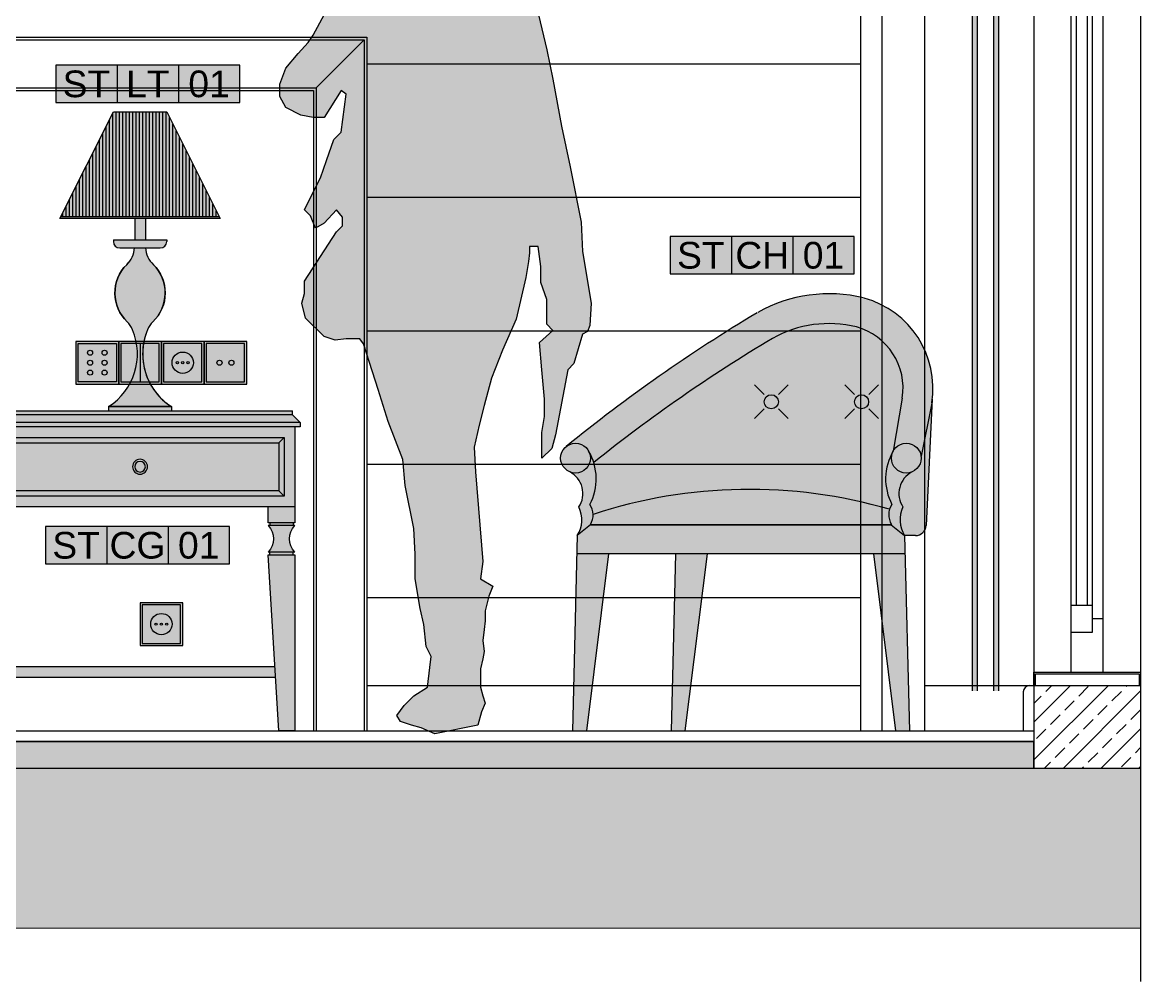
# Model space of a CAD drawing. Header units: centimetres. Extents: x -3207095 to 15275363, y -32656 to 4798027.
# Drawn here: x 710860.6 to 711174.9, y 4437827.9 to 4438097.6 of the extents above; entities that cross this region are included whole.
import ezdxf
from ezdxf.enums import TextEntityAlignment as Align

# ---------------------------------------------------------------- set-up
doc = ezdxf.new("R2010")
doc.units = ezdxf.units.CM
doc.linetypes.add('DUZ', pattern=[500, 500])
doc.layers.get('0').update_dxf_attribs({"color": 1, "linetype": 'DUZ'})
for name, color, linetype in [('a_duvar_gazbeton', 3, 'Continuous'), ('a_duvar_kagidi', 33, 'Continuous'), ('a_duvar_tarama', 253, 'Continuous'), ('a_gorunus', 233, 'Continuous'), ('a_kolon', 4, 'Continuous'), ('a_kolon_tarama', 252, 'Continuous'), ('a_mobilya', 1, 'Continuous'), ('a_mobilya_tarama', 253, 'Continuous'), ('a_olcu', 30, 'Continuous'), ('a_pencere', 5, 'Continuous'), ('a_yazi', 105, 'Continuous'), ('a_zemin_kaplama', 30, 'Continuous')]:
    doc.layers.add(name, color=color, linetype=linetype)
doc.layers.add('iç duvar', color=7, linetype='Continuous', lineweight=50)
doc.styles.add('KOD', font='arial.ttf')

# ---------------------------------------------------------------- blocks, each defined once
blk = doc.blocks.new('a_cerceve')
blk.add_line((4625, 0), (4745, 0))
for points in [[(0, 0), (0, 2679.999999999999), (4745, 2679.999999999999), (4745, 0)], [(80, 0), (80, 2599.999999999999), (4665, 2599.999999999999), (4665, 0)], [(120, 0), (120, 2559.999999999999), (4625, 2559.999999999999), (4625, 4.547473508864641e-13)]]:
    blk.add_lwpolyline(points)
blk = doc.blocks.new('a_komodin2')
at = {"true_color": 0xffffff}
h = blk.add_hatch(color=7, dxfattribs=at)
h.paths.add_polyline_path([(550.0000000000018, 450.0000000000018), (550.0000000000018, 540.0000000000018), (30, 540.0000000000018), (30.00000000000001, 450.0000000000019)], flags=0)
h.paths.add_polyline_path([(304.0000000000009, 495.0000000000018, -1), (276.0000000000009, 495.0000000000018, -1)], flags=0)
h.paths.add_polyline_path([(300.0000000000009, 495.0000000000018, -1), (280.0000000000009, 495.0000000000018, -1)], flags=0)
h.paths.add_polyline_path([(560.0000000000017, 440.0000000000017), (550.0000000000018, 450.0000000000018), (29.99999999999999, 450.0000000000018), (20.00000000000002, 440.0000000000018)], flags=16)
h.paths.add_polyline_path([(580.0000000000018, 420.0000000000019), (580.0000000000017, 570.0000000000018), (9.094947017729282e-13, 570.0000000000018), (0, 420.0000000000018)])
h.paths.add_polyline_path([(20, 440.0000000000018), (20, 550.0000000000017), (560.0000000000018, 550.0000000000018), (560.0000000000018, 440.0000000000018)], flags=16)
h.paths.add_polyline_path([(30, 450.0000000000019), (30, 540.0000000000018), (550.0000000000018, 540.0000000000018), (550.0000000000018, 450.0000000000019)], flags=0)
h.paths.add_polyline_path([(20, 440.0000000000018), (30, 450.0000000000018), (30, 540.0000000000018), (20, 550.0000000000018)], flags=0)
h.paths.add_polyline_path([(20, 550.0000000000018), (30.00000000000007, 540.0000000000018), (550.0000000000017, 540.0000000000018), (560.0000000000018, 550.0000000000018)], flags=0)
h.paths.add_polyline_path([(550.0000000000018, 450.0000000000018), (560.0000000000019, 440.0000000000017), (560.0000000000018, 550.0000000000018), (550.0000000000018, 540.0000000000018)], flags=16)
h.paths.add_polyline_path([(590.0000000000018, 570.0000000000019), (590.0000000000017, 578.0000000000018), (-10, 578.0000000000018), (-9.99999999999909, 570.0000000000018)])
h.paths.add_polyline_path([(590.0000000000018, 578.0000000000018), (576.0000000000001, 592.0000000000036), (3.999999999999075, 592.0000000000017), (-9.99999999999907, 578.0000000000019)])
h.paths.add_polyline_path([(576.0000000000018, 592.0000000000036), (576.0000000000036, 600.0000000000036), (3.999999999998181, 600.0000000000019), (3.999999999999091, 592.0000000000018)])
h.paths.add_polyline_path([(580.0000000000018, 390.0000000000018), (580.0000000000018, 420.0000000000019), (530.0000000000018, 420.0000000000019), (530.0000000000019, 390.0000000000019)])
h.paths.add_polyline_path([(577.0000000000018, 385.0000000000018), (577.0000000000018, 390.0000000000018), (533.0000000000018, 390.0000000000019), (533.0000000000018, 385.0000000000018)])
h.paths.add_polyline_path([(530.0000000000018, 385.0000000000018, -0.4000000000000293), (530.0000000000018, 335.0000000000018), (580.0000000000018, 335.0000000000018, -0.4000000000000293), (580.0000000000028, 385.0000000000018)])
h.paths.add_polyline_path([(533.0000000000018, 335.0000000000018), (533.0000000000018, 330.0000000000018), (577.0000000000018, 330.0000000000018), (577.0000000000018, 335.0000000000018)])
h.paths.add_polyline_path([(530.0000000000018, 330.0000000000018), (550.0000000000018, 1.818989403545858e-12), (580.0000000000019, -5.347430222565027e-27), (580.0000000000018, 330.0000000000018)])
h.paths.add_polyline_path([(0, 420.0000000000018), (0, 390.0000000000018), (50, 390.0000000000018), (50, 420.0000000000019)])
h.paths.add_polyline_path([(47, 390.0000000000018), (3, 390.0000000000019), (3, 385.0000000000018), (47, 385.0000000000019)])
h.paths.add_polyline_path([(0, 385.0000000000018, -0.4000000000000293), (-4.412470389070222e-12, 335.0000000000018), (50, 335.0000000000018, -0.4000000000000293), (50, 385.0000000000018)])
h.paths.add_polyline_path([(47, 330.0000000000018), (47, 335.0000000000018), (3, 335.0000000000018), (3, 330.0000000000018)])
h.paths.add_polyline_path([(0, 330.0000000000018), (0, -5.514537417020017e-26), (30, 1.818989403545747e-12), (50, 330.0000000000018)])
h = blk.add_hatch(color=7, dxfattribs=at)
h.paths.add_polyline_path([(550.0000000000018, 450.0000000000018), (550.0000000000018, 540.0000000000018), (30, 540.0000000000018), (30.00000000000001, 450.0000000000019)])
h.paths.add_polyline_path([(276.0000000000009, 495.0000000000018, -1), (304.0000000000009, 495.0000000000018, -1)], flags=16)
h.paths.add_polyline_path([(280.0000000000009, 495.0000000000018, -1), (300.0000000000009, 495.0000000000018, -1)], flags=0)
blk.add_hatch(color=7, dxfattribs=at).paths.add_polyline_path([(37.27272727272728, 120.0000000000018), (36.06060606060596, 99.99999999999999), (543.9393939393959, 99.99999999999817), (542.7272727272747, 120)])
for p, q in [((-9.99999999999909, 578.0000000000018), (3.999999999999091, 592.0000000000018)), ((576.0000000000036, 600.0000000000036), (3.999999999999091, 600.0000000000018)), ((3.999999999999091, 592.0000000000018), (3.999999999998181, 600.0000000000036)), ((3.999999999999091, 592.0000000000018), (576.0000000000018, 592.0000000000036)), ((576.0000000000018, 592.0000000000018), (576.0000000000036, 600.0000000000036)), ((590.0000000000018, 578.0000000000018), (576.0000000000018, 592.0000000000018)), ((-10, 578), (-9.99999999999909, 570.0000000000018)), ((-9.99999999999909, 578.0000000000018), (590.0000000000018, 578.0000000000018)), ((-9.99999999999909, 570.0000000000018), (590.0000000000018, 570.0000000000018)), ((9.094947017729282e-13, 570.0000000000018), (0, 420.0000000000018)), ((580.0000000000018, 570.0000000000018), (580.0000000000018, 420.0000000000018)), ((590.0000000000018, 578), (590.0000000000018, 570.0000000000018)), ((30, 540.0000000000018), (20, 550.0000000000018)), ((550.0000000000018, 540.0000000000018), (560.0000000000018, 550.0000000000018)), ((30, 450.0000000000018), (20, 440.0000000000018)), ((550.0000000000018, 450.0000000000018), (560.0000000000018, 440.0000000000018)), ((0, 420.0000000000018), (580.0000000000018, 420.0000000000018)), ((0, 385.0000000000018), (50, 385.0000000000018)), ((3, 390.0000000000018), (3, 385.0000000000018)), ((47, 390.0000000000018), (47, 385.0000000000018)), ((580.0000000000018, 385.0000000000018), (530.0000000000018, 385.0000000000018)), ((533.0000000000018, 390.0000000000018), (533.0000000000018, 385.0000000000018)), ((577.0000000000018, 390.0000000000018), (577.0000000000018, 385.0000000000018)), ((0, 335.0000000000018), (50, 335.0000000000018)), ((0, 330.0000000000018), (0, 1.818989403545856e-12)), ((50, 330.0000000000018), (0, 330.0000000000018)), ((3, 330.0000000000055), (3, 335.0000000000055)), ((30, 1.818989403545856e-12), (50, 330.0000000000018)), ((47, 330.0000000000055), (47, 335.0000000000055)), ((580.0000000000018, 335.0000000000018), (530.0000000000018, 335.0000000000018)), ((550.0000000000018, 1.818989403545856e-12), (530.0000000000018, 330.0000000000018)), ((530.0000000000018, 330.0000000000018), (580.0000000000018, 330.0000000000018)), ((533.0000000000018, 330.0000000000055), (533.0000000000018, 335.0000000000055)), ((577.0000000000018, 330.0000000000055), (577.0000000000018, 335.0000000000055)), ((580.0000000000018, 330.0000000000018), (580.0000000000018, 1.818989403545856e-12)), ((37.27272727272702, 120.0000000000018), (542.7272727272757, 120)), ((36.06060606060691, 100), (543.9393939393958, 99.99999999999818)), ((9.094947017729282e-13, 0), (30.00000000000182, 1.818989403545856e-12)), ((550.0000000000018, 1.818989403545856e-12), (580.0000000000018, 0))]:
    blk.add_line(p, q)
for points in [[(20, 440.0000000000018), (560.0000000000018, 440.0000000000018), (560.0000000000018, 550.0000000000018), (20, 550.0000000000018)], [(30, 450.0000000000018), (550.0000000000018, 450.0000000000018), (550.0000000000018, 540.0000000000018), (30, 540.0000000000018)]]:
    blk.add_lwpolyline(points, close=True)
for points in [[(0, 420.0000000000018), (0, 390.0000000000018), (50, 390.0000000000018), (50, 420.0000000000018)], [(580.0000000000018, 420.0000000000018), (580.0000000000018, 390.0000000000018), (530.0000000000018, 390.0000000000018), (530.0000000000018, 420.0000000000018)]]:
    blk.add_lwpolyline(points)
for radius in [14, 10]:
    blk.add_circle((290.0000000000009, 495.0000000000018), radius)
for centre, start, end in [((-26.25, 360.0000000000036), 316.3971810273251, 43.60281897267487), ((76.25, 360.0000000000036), 136.3971810273251, 223.6028189726749), ((503.7500000000018, 360.0000000000036), 316.3971810273251, 43.60281897267487), ((606.2500000000018, 360.0000000000036), 136.3971810273251, 223.6028189726749)]:
    blk.add_arc(centre, 36.24999999999809, start, end)
blk = doc.blocks.new('a_abajur1')
h = blk.add_hatch(color=255)
h.paths.add_polyline_path([(50.00000000003637, 559.9999999999964), (-49.99999999996361, 560.0000000000001), (-147.9999999999636, 363.9999999999999), (148.0000000000363, 364.0000000000001)])
h.paths.add_polyline_path([(-147.9999999999636, 364), (-149.9999999999636, 360), (150.0000000000363, 360.0000000000001), (148.0000000000363, 364)])
h.paths.add_polyline_path([(10.00000000003638, 360), (-9.99999999996362, 360), (-9.99999999996362, 320), (10.00000000003638, 320)])
h.paths.add_polyline_path([(-49.99999999996361, 320), (-49.99999999995998, 316.9999999999952, 0.4142135623729786), (-37.99999999995998, 305), (38.00000000004002, 305, 0.4142135623730951), (50.00000000004002, 317), (50.00000000003638, 320)])
h.paths.add_polyline_path([(59.10286907512637, 0), (59.10286907512636, 7.725167953492772), (-59.10286907513001, 7.725167953477651), (-59.10286907513001, 0)])
h = blk.add_hatch(color=256)
h.set_gradient(color1=(170, 163, 157), one_color=1, tint=1, name='SPHERICAL')
edge = h.paths.add_edge_path()
edge.add_line((59.10286907510385, 7.725167953492772), (-59.10286907504773, 7.725167953477651))
edge.add_arc((-121.3724852285196, 106.199195644806), 116.5102537361121, 302.3070331649047, 383.0102386055269)
edge.add_arc((-60.15411875801988, 132.1977621198983), 49.99999999974303, 23.01023860552681, 33.26641127025412)
edge.add_arc((-60.1541187587986, 132.1977621193874), 50.00000000067435, 33.2664112702541, 43.52258393470186)
edge.add_arc((27.17944192520725, 220.6332963992799), 74.33292294999815, 180.5580216480484, 226.5944957783923, ccw=False)
edge.add_arc((27.17944192482288, 220.6332963993544), 74.33292294961451, 134.5215475175833, 180.5580216481086, ccw=False)
edge.add_arc((-59.99999999996678, 309.2810297876191), 49.99999999999942, 314.5215475177043, 334.8049175142278)
edge.add_arc((-59.99999999996693, 309.2810297876193), 49.99999999999965, 334.8049175142276, 355.0882875107403)
edge.add_line((-10.18360928408425, 305), (10.18360928415628, 305))
edge.add_arc((60.00000000003622, 309.2810297876532), 49.99999999999983, 184.9117124892986, 225.4784524823047)
edge.add_arc((-27.17944192510955, 220.6332963992223), 74.3329229499823, 4.837374945054762e-11, 45.47845248230482, ccw=False)
edge.add_arc((-27.17944192496307, 220.6332963992223), 74.33292294983582, -46.59449577822659, 4.837374945054762e-11, ccw=False)
edge.add_arc((50.43560021878586, 138.5734830713883), 38.61798554750602, 133.4055042217733, 160.0616732376249)
edge.add_arc((121.3724852285991, 106.1991956448061), 116.5102537361116, 156.989761394521, 180)
edge.add_arc((121.3724852286001, 106.1991956448061), 116.5102537361126, 180, 197.3413641148012)
edge.add_arc((121.3724852285997, 106.199195644806), 116.5102537361122, 197.3413641148013, 237.6929668350813)
at = {"layer": 'a_mobilya_tarama'}
h = blk.add_hatch(dxfattribs=at)
h.set_pattern_fill('LINE', color=256, scale=50, angle=90, style=0)
h.set_pattern_definition([(90, (-30334.93289985716, 1322.436770506682), (-6.25, 3.827021247335479e-16), [])])
h.paths.add_polyline_path([(50.00000000003635, 559.9999999999964), (-49.99999999996363, 560.0000000000001), (-147.9999999999637, 363.9999999999999), (148.0000000000363, 364)])
for p, q in [((-147.9999999999636, 364), (148.0000000000364, 364)), ((-9.99999999996362, 360), (-9.99999999996362, 320)), ((10.00000000003638, 360), (10.00000000003638, 320)), ((-49.99999999996362, 320), (50.00000000003638, 320)), ((-49.99999999996362, 320), (-49.99999999995998, 316.9999999999952)), ((50.00000000003638, 320), (50.00000000004002, 317)), ((-37.99999999995998, 305), (38.00000000004002, 305)), ((-59.10286907513, 7.725167953425625), (-59.10286907513, 0)), ((-59.10286907513364, 7.725167953424261), (59.10286907512636, 7.725167953479286)), ((-59.10286907513, 0), (59.10286907512636, 0)), ((59.10286907512636, 7.725167953477467), (59.10286907512636, 0))]:
    blk.add_line(p, q)
blk.add_lwpolyline([(150.0000000000364, 360), (-149.9999999999636, 360), (-49.99999999996362, 560), (50.00000000003638, 559.9999999999964), (150.0000000000364, 360)])
blk.add_lwpolyline([(59.10286907510385, 7.725167953492772), (-59.10286907504774, 7.725167953477651, 0.3674489153047817), (-14.13236795186582, 151.7425428224429, 0.04478089291378531), (-18.34766508170247, 159.6243993724713, 0.04478089291256307), (-23.89896925508256, 166.6297840543629, -0.2036180408128811), (-47.14995565554071, 219.9093560885779, -0.2036180408137054), (-24.94112747582037, 273.6316895786392, 0.08873469781123534), (-14.7568203792887, 287.9959482089405, 0.0887346978111884), (-10.18360928408425, 305), (10.18360928415628, 305, 0.1788778523913778), (24.94112747589516, 273.6316895786675, -0.2010835148480165), (47.15348102487275, 220.6332963992852, -0.2061550811380983), (23.89896925537131, 166.6297840545709, 0.1168368065952106), (14.13236795190774, 151.7425428223532, 0.100739832702678), (4.86223149248751, 106.199195644806, 0.07581071109452893), (10.15810442322541, 71.47167445871442, 0.1779092650266336), (59.10286907510385, 7.725167953492772, 1.93659136221461)], format="xyb")
for centre, radius, start, end in [((-37.99999999995998, 317), 12, 180.0000000000261, 270), ((38.00000000004002, 317), 12, 270, 0), ((-59.99999999996726, 309.2810297876194), 50, 314.5215475177045, 355.0882875107508), ((60.00000000003638, 309.2810297876533), 50, 184.9117124892881, 225.4784524823046), ((27.17944192520736, 220.63329639928), 74.33292294999825, 134.5215475177045, 226.5944957783923), ((-27.17944192510913, 220.6332963992852), 74.33292294998188, 313.4055042218218, 45.47845248230464), ((-121.3724852285195, 106.199195644806), 116.510253736112, 302.3070331649047, 23.01023860552686), ((-60.15411875825157, 132.197762119783), 50, 23.01023860552686, 43.52258393491108), ((121.3724852285995, 106.199195644806), 116.510253736112, 156.9897613945211, 237.6929668350814), ((60.15411875833161, 132.197762119783), 50, 136.4774160652986, 156.9897613945211)]:
    blk.add_arc(centre, radius, start, end)
blk = doc.blocks.new('a_perde_kesit')
h = blk.add_hatch(color=255)
h.paths.add_polyline_path([(29.25000000002183, 9.094947017729282e-13), (-29.2500000000291, 0), (-29.2500000000291, -20.00000000000091), (-25.25000000001455, -20), (-25.25000000001455, -18.0000000000291), (-27.25000000005821, -18.0000000000291), (-27.25000000005821, -10.99999999998545), (-11.25, -10.99999999998545), (-11.25, -18.00000000002819), (-13.2499999999709, -18.0000000000291), (-13.2499999999709, -20), (-9.250000000029104, -20), (-9.250000000029104, -10.99999999998545), (12.24999999991269, -10.99999999998545), (12.24999999991269, -20), (16.25, -20), (16.25, -18.0000000000291), (14.24999999995634, -18.0000000000291), (14.24999999995634, -10.99999999998545), (27.24999999998545, -10.99999999998545), (27.24999999998545, -18.0000000000291), (25.24999999994179, -18.0000000000291), (25.24999999994179, -20), (29.24999999995634, -20.00000000000091)])
h.paths.add_polyline_path([(-17.25000000002183, -12.5), (-21.25000000003638, -12.5), (-21.25000000003638, -20.50000000003001), (-17.25000000002183, -20.50000000003092)])
h.paths.add_polyline_path([(22.74999999997817, -12.50000000000091), (18.74999999996362, -12.50000000000091), (18.74999999996362, -20.5000000000291), (22.74999999997817, -20.50000000003001)])
h.paths.add_polyline_path([(26.74999999999272, -11.50000000001364), (14.74999999998545, -11.50000000001364), (14.74999999998545, -12.50000000000091), (26.74999999999272, -12.50000000000091)], flags=17)
h.paths.add_polyline_path([(-13.25000000000728, -11.50000000001364), (-25.25000000001455, -11.50000000001455), (-25.25000000001455, -12.50000000000091), (-13.25000000000728, -12.49999999999909)], flags=17)
h.paths.add_polyline_path([(-13.25000000000728, -20.5000000000291), (-25.25000000001455, -20.50000000003001), (-25.25000000000728, -21.50000000001364), (-13.25000000000728, -21.50000000001455)])
h.paths.add_polyline_path([(-18.75000000003638, -21.50000000001455), (-19.75000000002183, -21.50000000001455), (-19.75000000002183, -33.5000000000573), (-18.75000000003638, -33.5000000000573)])
h.paths.add_polyline_path([(26.75, -20.5000000000291), (14.74999999998545, -20.5000000000291), (14.74999999998545, -21.50000000001455), (26.74999999999272, -21.50000000001455)])
h.paths.add_polyline_path([(21.24999999996362, -21.50000000001364), (20.24999999998545, -21.50000000001364), (20.24999999997817, -33.50000000005821), (21.24999999996362, -33.5000000000573)])
for points in [[(29.2500000000291, 0), (29.24999999995634, -20), (25.24999999994179, -20), (25.24999999994179, -18.0000000000291), (27.24999999998545, -18.0000000000291), (27.24999999998545, -10.99999999998545), (14.24999999995634, -10.99999999998545), (14.24999999995634, -18.0000000000291), (16.25, -18.0000000000291), (16.25, -20), (12.24999999991269, -20), (12.24999999991269, -10.99999999998545), (-9.250000000029104, -10.99999999998545), (-9.250000000029104, -20), (-13.2499999999709, -20), (-13.2499999999709, -18.0000000000291), (-11.25, -18.0000000000291), (-11.25, -10.99999999998545), (-27.25000000005821, -10.99999999998545), (-27.25000000005821, -18.0000000000291), (-25.25000000001455, -18.0000000000291), (-25.25000000001455, -20), (-29.2500000000291, -20), (-29.2500000000291, 0), (29.2500000000291, 0)], [(-14.71884820013656, -2780.000000000073), (-14.7188482000638, -34.50000000004366), (-23.78115179984889, -34.50000000004366), (-23.78115179992164, -2780.000000000073)], [(25.28115179979068, -2780.000000000073), (25.28115179986344, -34.50000000004366), (16.21884820007836, -34.50000000004366), (16.2188482000056, -2780.000000000073)]]:
    blk.add_lwpolyline(points)
for points in [[(-13.25000000000728, -12.5), (-25.25000000001455, -12.5), (-25.25000000001455, -11.50000000001455), (-13.25000000000728, -11.50000000001455)], [(-13.25000000000728, -21.50000000001455), (-25.25000000001455, -21.50000000001455), (-25.25000000001455, -20.5000000000291), (-13.25000000000728, -20.5000000000291)], [(-17.25000000002183, -20.5000000000291), (-21.25000000003638, -20.5000000000291), (-21.25000000003638, -12.5), (-17.25000000002183, -12.5)], [(26.74999999999272, -12.5), (14.74999999998545, -12.5), (14.74999999998545, -11.50000000001455), (26.74999999999272, -11.50000000001455)], [(26.74999999999272, -21.50000000001455), (14.74999999998545, -21.50000000001455), (14.74999999998545, -20.5000000000291), (26.74999999999272, -20.5000000000291)], [(22.74999999997817, -20.5000000000291), (18.74999999996362, -20.5000000000291), (18.74999999996362, -12.5), (22.74999999997817, -12.5)], [(-19.75000000002183, -33.50000000005821), (-19.75000000002183, -21.50000000001455), (-18.75000000003638, -21.50000000001455), (-18.75000000003638, -33.50000000005821)], [(20.24999999997817, -33.50000000005821), (20.24999999997817, -21.50000000001455), (21.24999999996362, -21.50000000001455), (21.24999999996362, -33.50000000005821)]]:
    blk.add_lwpolyline(points, close=True)
at = {"color": 255}
for points in [[(-23.78115179992164, -2780.000000000073), (-14.7188482000638, -2780.000000000073), (-23.78115179984889, -34.50000000004366), (-14.7188482000638, -34.50000000004366)], [(16.2188482000056, -2780.000000000073), (25.28115179986344, -2780.000000000073), (16.21884820007836, -34.50000000004366), (25.28115179986344, -34.50000000004366)]]:
    blk.add_solid(points, dxfattribs=at)
blk = doc.blocks.new('a_koltuk2')
h = blk.add_hatch(color=255)
h.paths.add_polyline_path([(546.086355527088, 811.1234376290249, 0.191853336777153), (346.8807803183372, 783.9105763064517, 0.03625143077564212), (-11.74974681981621, 532.8072893276658, -0.4700352895743529), (30.4029356080755, 524.3927004878551, -0.05687523722246807), (39.88959762686864, 502.9283451000647, -0.03407716052741012), (374.9121166103214, 735.626546105138, -0.1904125784668166), (532.0738329810338, 757.0800481011374, -0.3823807143999543), (618.1620344187941, 623.5238918404857), (601.0491750365727, 524.3927004881643, -0.7305193008326275), (653.3148881759589, 514.5564307456534), (673.1929882010991, 614.1171016421004, 0.01553408486850744), (674.6065386223054, 624.8900005798014), (675.4699262887007, 642.2472359246285, 0.3390390539846399)])
h.paths.add_polyline_path([(-11.74974681923413, 532.8072893281369, 7.292870834053034e-06), (-11.81813605567731, 532.7516081950562, 0.2251658222531461), (-22.07346292820512, 511.1333507757809, 1), (33.75321039237679, 511.1333507757809, 0.6313268641246537)])
h = blk.add_hatch(color=255)
h.paths.add_polyline_path([(618.1620344187832, 623.5238918404284, 0.3823807144003353), (532.0738329809355, 757.0800481011643, 0.1904125784666709), (374.9121166103418, 735.6265461051489, 0.03407716052741194), (39.8895976268676, 502.9283451000647, -0.1982758159332381), (32.87489540136768, 424.2697695747329, -0.1448244936652058), (38.80409976284428, 405.7254076586204, -0.15102576109293), (594.1972332452528, 415.1972790905083, -0.07380054347136157), (598.5772152431215, 424.2697695747451, -0.2580612052562949), (601.0491750365618, 524.3927004880989)])
h.paths.add_polyline_path([(359.4048887353201, 616.7569435813657, -1), (385.8806023795842, 616.7569435813657, -1)], flags=16)
h.paths.add_polyline_path([(528.554742446453, 616.7569435813657, -1), (555.030456090717, 616.7569435813657, -1)], flags=16)
h.paths.add_polyline_path([(38.80409976284427, 405.7254076586202, 0.1448244936652074), (32.87489540136769, 424.2697695747329, 0.2580612052556005), (30.40293560807509, 524.3927004878544, -0.1243817882039089), (33.75321039237679, 511.1333507757809, -0.5362328584891585), (-4.979982134506468, 485.4023367550138, -0.4437433960239495), (12.0623731455931, 419.5693929006511, -0.2622441448503814), (9.040214278616496, 365.9788281365738), (34.00319926172964, 386.0716644077329), (597.4489113827512, 386.0716644077329), (622.4118963648215, 365.9788281382263, -0.2622441448407284), (619.3897374988961, 419.5693929006385, -0.443743396024039), (636.4320927789861, 485.4023367550133, -0.5362328584891428), (597.6989002521041, 511.1333507757809, -0.1243817882006013), (601.049175036233, 524.3927004875344, 0.2580612052546102), (598.5772152431215, 424.2697695747449, 0.07380054347135818), (594.197233245253, 415.1972790905086, 0.1510257610929301)])
h.paths.add_polyline_path([(622.4118963648193, 365.9788281382281), (597.4489113827512, 386.071664407733), (34.00319926172967, 386.0716644077328), (9.040214279641079, 365.9788281373986), (8.196960723855915, 331.8410368613713), (623.2551499206248, 331.8410368613713)])
h.paths.add_polyline_path([(67.49506355654034, 331.8410368613713), (8.196960723855913, 331.8410368613713), (-4.385206653764793e-14, 0), (26.07892188358892, 0)])
h.paths.add_polyline_path([(252.289839435409, 331.8410368613713), (192.9917366027258, 331.8410368613713), (184.794775878876, 0), (210.8736977624612, 0)])
h.paths.add_polyline_path([(623.2551499206248, 331.8410368613713), (563.957047087944, 331.8410368613713), (605.3731887608918, 0), (631.4521106444809, 0)])
h.paths.add_polyline_path([(597.6989002521041, 511.1333507757809, 1), (653.525573572686, 511.1333507757809, 1)])
h = blk.add_hatch(color=255)
h.paths.add_polyline_path([(385.8806023795842, 616.7569435813657, 1), (359.4048887353201, 616.7569435813657, 1)])
h.paths.add_polyline_path([(555.030456090717, 616.7569435813657, 1), (528.554742446453, 616.7569435813657, 1)])
blk.add_hatch(color=255).paths.add_polyline_path([(674.2393320474112, 621.5359798426871, -0.010710390617558), (673.1929917470443, 614.1171234025669), (653.3152254390225, 514.5537002029978, -0.03072048958788439), (653.525573572686, 511.1333507757809, -0.3018859666671517), (636.4320927789886, 485.4023367550144, 0.4437433960240489), (619.3897374988956, 419.5693929006393, 0.262244144843187), (622.4118963650944, 365.9788281378023), (642.6978355060237, 365.9788281375913, 0.3997301942743452), (662.6731384289087, 384.9852119404622)])
at = {"ltscale": 0.5}
for p, q in [((359.2093575576364, 630.1903315811824), (341.0697449018735, 648.3299442369453)), ((386.0761335572679, 630.1903315811824), (404.2157462130308, 648.3299442369453)), ((528.3592112687693, 630.1903315811824), (510.2195986130064, 648.3299442369453)), ((555.2259872684008, 630.1903315811824), (573.3655999241637, 648.3299442369453)), ((618.1620344187832, 623.5238918404284), (601.0491750365618, 524.3927004880989)), ((673.1750163534089, 614.0270885517648), (653.3152254390225, 514.5537002029978)), ((674.2393320474112, 621.5359798426871), (662.6731384289087, 384.9852119404622)), ((359.2093575576364, 603.3235555815518), (341.0697449018735, 585.1839429257889)), ((386.0761335572679, 603.3235555815518), (404.2157462130308, 585.1839429257889)), ((528.3592112687693, 603.3235555815518), (510.2195986130064, 585.1839429257889)), ((555.2259872684008, 603.3235555815518), (573.3655999241637, 585.1839429257889)), ((33.13295028552966, 505.281655657398), (33.1329502855333, 505.2816556573998)), ((34.00319926172961, 386.0716644077329), (9.040214279641077, 365.9788281373985)), ((597.4489113827512, 386.0716644077329), (34.00319926172961, 386.0716644077329)), ((34.00319926172961, 386.0716644077329), (597.4489113827512, 386.0716644077329)), ((597.4489113827512, 386.0716644077329), (622.4118963648216, 365.9788281382262)), ((9.040214279641077, 365.9788281373985), (0, 1.818989403545856e-12)), ((642.6978355060237, 365.9788281375913), (622.4118963650944, 365.9788281378023)), ((622.4118963648398, 365.9788281373985), (631.4521106444809, 1.818989403545856e-12)), ((623.2551499206274, 331.8410368613713), (8.196960723853408, 331.8410368613713)), ((67.49506355654012, 331.8410368613695), (26.07892188358892, 0)), ((192.9917366027257, 331.8410368613713), (184.794775878876, 0)), ((252.2898394354088, 331.8410368613695), (210.8736977624612, 0)), ((563.9570470879444, 331.8410368613695), (605.3731887608919, 0)), ((0, 0), (26.07892188358892, 0)), ((184.794775878876, 0), (210.8736977624612, 0)), ((605.3731887608919, 0), (631.4521106444772, 0))]:
    blk.add_line(p, q, dxfattribs=at)
for centre, radius in [((372.6427455574521, 616.7569435813657), 13.23785682213202), ((541.792599268585, 616.7569435813657), 13.23785682213202), ((5.839873732085834, 511.1333507757809), 27.91333666029095), ((625.612236912395, 511.1333507757809), 27.91333666029095)]:
    blk.add_circle(centre, radius, dxfattribs=at)
for centre, radius, start, end in [((480.638848787381, 547.4910251200054), 271.6347272786934, 76.2116068701538, 119.3347297948007), ((500.5664218533529, 642.2472359246276), 174.9035044353478, 350.9534125392178, 74.65697276411908), ((1896.968261360875, -1811.607212973082), 3023.157917369075, 120.8600732283242, 129.1526197858546), ((480.638848787381, 547.4910251200054), 215.8080539581107, 76.2116068701538, 119.3347297948007), ((500.5664218533529, 642.2472359246276), 119.076831114765, 350.9534125392178, 74.65697276411908), ((1912.560382986725, -1835.691424623086), 2996.00372123939, 120.8794256499117, 128.6863145650691), ((-58.89695717575887, 472.0959724887798), 103.4863208864507, 332.4740698537242, 30.35453483500277), ((690.3490678202543, 472.0959724887798), 103.4863208864507, 149.645465164247, 207.5259301462758), ((-26.24510540242409, 444.7750031705364), 45.85614137478364, 326.6558253197878, 62.37157986893459), ((657.6972160469049, 444.7750031705364), 45.85614137478364, 117.6284201315314, 213.3441746799235), ((331.8222737721771, -487.9371971698529), 940.4746150580436, 73.80057690718382, 108.1535187373602), ((-37.02368162973653, 395.4570293161378), 54.68863548342036, 327.3831325953219, 26.16148709981371), ((4.499132555607503, 404.9771074674209), 34.31312763747629, 328.2874514731208, 34.21175771441113), ((626.9529780888734, 404.9771074674209), 34.31312763747629, 145.7882422849235, 211.7125485268792), ((668.4757922742319, 395.4570293161378), 54.68863548342036, 153.8385128997202, 212.6168674046782), ((642.6978355062311, 385.9788281375913), 20, 269.9999999993747, 357.1523270226073)]:
    blk.add_arc(centre, radius, start, end, dxfattribs=at)
blk = doc.blocks.new('a_insan2')
blk.add_hatch(color=255).paths.add_polyline_path([(0.2213794453891751, 1.226830684296828), (0.2098468170543125, 1.282178810827646), (0.1913985299379419, 1.360582398477618), (0.1268262598496223, 1.429768372936905), (0.1037675335464893, 1.441294470904722), (0.08762446602395368, 1.448219925236117), (0.06917617890849226, 1.473583871132632), (0.06226052012789309, 1.489723673471191), (0.05303964175345754, 1.515090884551228), (0.05303964175345754, 1.526620247702567), (0.06687095931465592, 1.540454830447743), (0.06687095931465592, 1.570439011081817), (0.06687095931465592, 1.588884033013983), (0.05765008094112997, 1.618868213648284), (0.04381223301243096, 1.641926939951192), (0.02305872630313388, 1.664985666254097), (0.002298689226336592, 1.688047657740526), (-0.0138378479286985, 1.697271801298484), (-0.0507409525271212, 1.699580286075616), (-0.07379967883025548, 1.697271801298484), (-0.0922479659457165, 1.6811319989597), (-0.1037805942805779, 1.662680446660489), (-0.1176119118417773, 1.644235424728322), (-0.1199171314356136, 1.616559728871152), (-0.1199171314356136, 1.60502710053629), (-0.1199171314356136, 1.565828571894826), (-0.1245275706232859, 1.554295943559737), (-0.1268393205837128, 1.542763315224875), (-0.1383654185510751, 1.524318293292708), (-0.1452876076991743, 1.503558256216138), (-0.1522032664797734, 1.462054507981065), (-0.1660411144084719, 1.448219925236117), (-0.1660411144084719, 1.429768372936906), (-0.1729567731890712, 1.409011601044084), (-0.1844894015248381, 1.388258094334808), (-0.2029376886403005, 1.355971959290405), (-0.2283016345363651, 1.309851241501064), (-0.2375290432783, 1.296016658756117), (-0.2559773303937601, 1.275259886863298), (-0.2790425870634861, 1.247587456189649), (-0.2905686850317579, 1.21760654073887), (-0.2905686850317579, 1.194551079619714), (-0.2790425870634862, 1.173791042543144), (-0.251366891206999, 1.159959724981718), (-0.2283016345363651, 1.155342755427455), (-0.2075481278270673, 1.155342755427455), (-0.1752685231504073, 1.206080442771054), (-0.1660411144084719, 1.199158253623182), (-0.1752685231504075, 1.127670324753808), (-0.1890998407116059, 1.113835742008859), (-0.2029376886403065, 1.074633948183868), (-0.2144703169751664, 1.042347813139486), (-0.2306133844977012, 1.010061678095326), (-0.2444447020588996, 0.9823892474216792), (-0.2329120737240374, 0.9708566190865895), (-0.2236911953496019, 0.9478044231509556), (-0.207548127827067, 0.9570253015251639), (-0.1844894015248428, 0.9823892474216791), (-0.1729567731890711, 0.9685513994932081), (-0.1729567731890711, 0.9524148623381734), (-0.1844894015248431, 0.9408822340030838), (-0.2444447020588996, 0.8486342680573671), (-0.2444447020588995, 0.8255820721215057), (-0.2490616716131625, 0.8071272546387717), (-0.2421394824650634, 0.7794515587816022), (-0.2075481278270672, 0.7448667345108789), (-0.1867946211177697, 0.7379445453630069), (-0.1660411144084723, 0.7402562953236612), (-0.1406771685124114, 0.7402562953236611), (-0.133754979364312, 0.7310354169494531), (-0.1060792835069159, 0.645696579417293), (-0.08763752675895382, 0.5857478092500514), (-0.05996183090155682, 0.5142533500136323), (-0.05535139171388438, 0.4658241474471652), (-0.03920832419225917, 0.3851218705708561), (-0.03689657423183234, 0.3366926680043889), (-0.03689657423183235, 0.2905752153985759), (-0.02767569585739695, 0.2352238236842369), (-0.02076003707679774, 0.2052494386007311), (-0.01614959788912529, 0.1637293644478177), (-0.00692871951468987, 0.1452876076991743), (-0.009220878374435441, 0.1245341009898765), (-0.01383784792869846, 0.08762446602418093), (-0.03920832419225916, 0.07149445923641909), (-0.05765008094112992, 0.05303964175345752), (-0.07148792886891898, 0.03459788500504148), (-0.06457227008831978, 0.02306525666995185), (-0.04381876337902211, 0.01614306752207994), (-0.0253704762635607, 0.01153262833486224), (0, 0), (0.08070880724335439, 0.01614306752207995), (0.08762446602395357, 0.04150701341859533), (0.09454665517205285, 0.05766314167499331), (0.08992968561778984, 0.07149445923641884), (0.08532577679761744, 0.08762446602418095), (0.08532577679761744, 0.103780594280579), (0.08532577679761744, 0.1222223510292224), (0.08992968561778979, 0.1406641077778658), (0.09223490521162603, 0.1545084860736097), (0.08992968561778979, 0.1752619927829073), (0.09223490521162599, 0.1960154994922043), (0.09454665517205287, 0.212158567014285), (0.09454665517205285, 0.2306133844972464), (0.101462313952652, 0.2582760196200979), (0.1083845031007513, 0.276730837102832), (0.08532577679761742, 0.2905752153985759), (0.0899296856177898, 0.3228613504429632), (0.07609836805659138, 0.4912011540779987), (0.0737866180961646, 0.5373186066835843), (0.08301402683719052, 0.5788256201021793), (0.09223490521162618, 0.6157221943337851), (0.106079283506915, 0.6664631468609058), (0.1268262598496221, 0.7194897278802728), (0.1521967361131829, 0.777152869555266), (0.1706450232286443, 0.8555564572052391), (0.1752554624163164, 0.8855308422887435), (0.1775672123767436, 0.9016739098110521), (0.1775672123767436, 0.9132065381459143), (0.1937037495317781, 0.9132065381459142), (0.1983207190860412, 0.8763099639145369), (0.1983207190860412, 0.8463355788308035), (0.2098468170543129, 0.8140494437866438), (0.2098468170543129, 0.76791893044674), (0.2213794453891751, 0.7563993628459685), (0.196015499492205, 0.7333341061757892), (0.2006259386798773, 0.6826062143829872), (0.2052429082341405, 0.6272548226686464), (0.2052429082341405, 0.5949686876244868), (0.2006259386798774, 0.5649943025407538), (0.2006259386798774, 0.5165650999742867), (0.2190742257953389, 0.5350068567229301), (0.2259898845759382, 0.5603838633537638), (0.2490551412456625, 0.682606214382986), (0.2605812392139342, 0.6941257819837573), (0.2767243067364688, 0.7494771736980964), (0.2859517154774949, 0.7540876128850867), (0.2905621546642579, 0.7656202412201764), (0.2928673742580941, 0.8071272546387717), (0.2767243067364689, 0.9039856597717056), (0.2744190871426326, 0.9593239907517273), (0.253665580433335, 1.063104585032532), (0.2375225129108006, 1.139199687905373)])
blk.add_lwpolyline([(-0.05074095252712141, 1.699580286075616), (-0.01383784792869847, 1.697271801298484), (0.002298689226336137, 1.688047657740526), (0.02305872630313388, 1.664985666254097), (0.04381223301243153, 1.64192693995119), (0.05765008094113, 1.618868213648284), (0.06687095931465592, 1.588884033013983), (0.06687095931465592, 1.570439011081817), (0.06687095931465592, 1.540454830447743), (0.05303964175345754, 1.526620247702567), (0.05303964175345754, 1.515090884551228), (0.06226052012789296, 1.48972367347119), (0.06917617890849215, 1.473583871132632), (0.08762446602395357, 1.448219925236117), (0.1037675335464883, 1.441294470904722), (0.1268262598496221, 1.429768372936906), (0.1913985299379419, 1.360582398477618), (0.2098468170543129, 1.282178810827645), (0.2213794453891751, 1.226830684296829), (0.2375225129108003, 1.139199687905375), (0.253665580433335, 1.063104585032534), (0.2744190871426326, 0.9593239907517273), (0.2767243067364689, 0.9039856597717062), (0.2928673742580941, 0.8071272546387718), (0.2905621546642578, 0.7656202412201765), (0.2859517154774949, 0.7540876128850869), (0.2767243067364689, 0.7494771736980965), (0.2605812392139342, 0.6941257819837574), (0.2490551412456625, 0.6826062143829859), (0.225989884575938, 0.5603838633537634), (0.2190742257953389, 0.53500685672293), (0.2006259386798774, 0.5165650999742866), (0.2006259386798774, 0.5649943025407538), (0.2052429082341405, 0.5949686876244868), (0.2052429082341405, 0.6272548226686467), (0.2006259386798774, 0.6826062143829859), (0.196015499492205, 0.7333341061757892), (0.2213794453891751, 0.7563993628459684), (0.2098468170543129, 0.76791893044674), (0.2098468170543129, 0.8140494437866437), (0.1983207190860412, 0.8463355788308036), (0.1983207190860412, 0.8763099639145366), (0.1937037495317782, 0.9132065381459142), (0.1775672123767436, 0.9132065381459142), (0.1775672123767436, 0.901673909811052), (0.1752554624163167, 0.8855308422887447), (0.1706450232286443, 0.855556457205239), (0.1521967361131829, 0.7771528695552661), (0.1268262598496221, 0.7194897278802728), (0.1060792835069151, 0.6664631468609059), (0.09223490521162603, 0.6157221943337845), (0.08301402683719061, 0.5788256201021795), (0.0737866180961646, 0.5373186066835842), (0.07609836805659143, 0.4912011540779986), (0.0899296856177898, 0.3228613504429632), (0.08532577679761744, 0.2905752153985759), (0.1083845031007513, 0.2767308371028321), (0.101462313952652, 0.2582760196200979), (0.09454665517205285, 0.2306133844972464), (0.09454665517205285, 0.2121585670142849), (0.09223490521162603, 0.196015499492205), (0.0899296856177898, 0.1752619927829073), (0.09223490521162603, 0.1545084860736097), (0.0899296856177898, 0.1406641077778659), (0.08532577679761744, 0.1222223510292224), (0.08532577679761744, 0.103780594280579), (0.08532577679761744, 0.08762446602418095), (0.0899296856177898, 0.07149445923641906), (0.09454665517205285, 0.05766314167499331), (0.08762446602395357, 0.04150701341859531), (0.08070880724335439, 0.01614306752207995), (0, 0), (-0.0253704762635607, 0.01153262833486224), (-0.04381876337902213, 0.01614306752207995), (-0.06457227008831978, 0.02306525666995185), (-0.07148792886891897, 0.03459788500504146), (-0.05765008094113, 0.05303964175345754), (-0.03920832419225917, 0.07149445923641906), (-0.01383784792869847, 0.08762446602418095), (-0.009220878374435415, 0.1245341009898766), (-0.006928719514689874, 0.1452876076991743), (-0.01614959788912529, 0.1637293644478177), (-0.02076003707679774, 0.2052494386007311), (-0.02767569585739693, 0.2352238236842368), (-0.03689657423183235, 0.2905752153985759), (-0.03689657423183235, 0.3366926680043889), (-0.03920832419225917, 0.3851218705708561), (-0.05535139171388437, 0.4658241474471652), (-0.05996183090155682, 0.5142533500136324), (-0.08763752675895375, 0.5857478092500514), (-0.1060792835069151, 0.6456965794172902), (-0.133754979364312, 0.7310354169494531), (-0.1406771685124113, 0.7402562953236611), (-0.1660411144084719, 0.7402562953236611), (-0.1867946211177696, 0.7379445453630069), (-0.2075481278270672, 0.7448667345108788), (-0.2421394824650633, 0.7794515587816022), (-0.2490616716131626, 0.8071272546387718), (-0.2444447020588996, 0.8255820721215059), (-0.2444447020588996, 0.8486342680573671), (-0.1844894015248428, 0.9408822340030838), (-0.1729567731890711, 0.9524148623381734), (-0.1729567731890711, 0.968551399493208), (-0.1844894015248428, 0.9823892474216791), (-0.2075481278270672, 0.9570253015251637), (-0.2236911953496019, 0.9478044231509557), (-0.2329120737240373, 0.9708566190865895), (-0.2444447020588996, 0.9823892474216791), (-0.2306133844977012, 1.010061678095326), (-0.2144703169751665, 1.042347813139486), (-0.2029376886403043, 1.074633948183873), (-0.1890998407116058, 1.11383574200886), (-0.1752685231504074, 1.127670324753808), (-0.1660411144084719, 1.199158253623182), (-0.1752685231504074, 1.206080442771054), (-0.2075481278270672, 1.155342755427455), (-0.2283016345363649, 1.155342755427455), (-0.2513668912069988, 1.159959724981718), (-0.2790425870634863, 1.173791042543144), (-0.2905686850317579, 1.194551079619714), (-0.2905686850317579, 1.217606540738871), (-0.2790425870634863, 1.247587456189649), (-0.2559773303937618, 1.275259886863296), (-0.2375290432783004, 1.296016658756116), (-0.2283016345363649, 1.309851241501065), (-0.2029376886403043, 1.3559719592904), (-0.1844894015248428, 1.388258094334788), (-0.1729567731890711, 1.409011601044085), (-0.1660411144084719, 1.429768372936906), (-0.1660411144084719, 1.448219925236117), (-0.1522032664797734, 1.462054507981065), (-0.1452876076991743, 1.503558256216138), (-0.138365418551075, 1.524318293292708), (-0.1268393205837128, 1.542763315224875), (-0.124527570623286, 1.554295943559737), (-0.1199171314356136, 1.565828571894826), (-0.1199171314356136, 1.60502710053629), (-0.1199171314356136, 1.616559728871152), (-0.1176119118417773, 1.644235424728322), (-0.103780594280579, 1.662680446660488), (-0.09224796594571671, 1.6811319989597), (-0.07379967883025529, 1.697271801298484), (-0.05074095252712141, 1.699580286075616)])
blk = doc.blocks.new('anahtar')
at = {"true_color": 0xffffff}
blk.add_hatch(color=7, dxfattribs=at).paths.add_polyline_path([(151900.2369947299, 3409.772384801075), (151827.556154984, 3409.772384801075), (151827.556154984, 3329.772384801075), (151888.2438952821, 3329.772384801075, 0.009697327367275332), (151890.3464423746, 3333.772384801075), (151831.556154984, 3333.772384801075), (151831.556154984, 3405.772384801075), (151900.9990318485, 3405.772384801075, 0.008737968139953534)])
h = blk.add_hatch(color=7, dxfattribs=at)
h.paths.add_polyline_path([(151907.556154984, 3409.772384801075), (151827.556154984, 3409.772384801075), (151827.556154984, 3329.772384801075), (151907.556154984, 3329.772384801075)])
h.paths.add_polyline_path([(151903.556154984, 3333.772384801075), (151831.556154984, 3333.772384801075), (151831.556154984, 3405.772384801075), (151903.556154984, 3405.772384801075)], flags=16)
h = blk.add_hatch(color=7, dxfattribs=at)
h.paths.add_polyline_path([(151903.556154984, 3405.772384801075), (151867.556154984, 3405.772384801075), (151867.556154984, 3333.772384801075), (151903.556154984, 3333.772384801075)])
h.paths.add_polyline_path([(151867.556154984, 3405.772384801075), (151831.556154984, 3405.772384801075), (151831.556154984, 3333.772384801075), (151867.556154984, 3333.772384801075)])
at = {"layer": 'a_mobilya'}
blk.add_line((151867.556154984, 3405.772384801075), (151867.556154984, 3333.772384801075), dxfattribs=at)
for points in [[(151827.556154984, 3329.772384801075), (151907.556154984, 3329.772384801075), (151907.556154984, 3409.772384801075), (151827.556154984, 3409.772384801075)], [(151831.556154984, 3333.772384801075), (151903.556154984, 3333.772384801075), (151903.556154984, 3405.772384801075), (151831.556154984, 3405.772384801075)]]:
    blk.add_lwpolyline(points, close=True, dxfattribs=at)
blk = doc.blocks.new('a_priz')
at = {"true_color": 0xffffff}
blk.add_hatch(color=7, dxfattribs=at).paths.add_polyline_path([(-40, 0), (40, 0), (40, 80), (-40, 80)])
for points in [[(-40, 0), (40, 0), (40, 80), (-40, 80)], [(-36, 4), (36, 4), (36, 76), (-36, 76)]]:
    blk.add_lwpolyline(points, close=True)
for centre, radius in [((0, 40), 20), ((-10, 40), 2), ((0, 40), 2), ((10, 40), 2)]:
    blk.add_circle(centre, radius)
blk = doc.blocks.new('tel')
at = {"true_color": 0xffffff}
h = blk.add_hatch(color=7, dxfattribs=at)
h.paths.add_polyline_path([(152067.556154984, 3409.772384801075), (151987.556154984, 3409.772384801074), (151987.556154984, 3329.772384801075), (152067.556154984, 3329.772384801075)])
h.paths.add_polyline_path([(152063.556154984, 3405.772384801074), (152063.556154984, 3333.772384801075), (151991.556154984, 3333.772384801075), (151991.556154984, 3405.772384801075)], flags=16)
h.paths.add_polyline_path([(152043.4335716034, 3369.772384801075, -1), (152033.9114601575, 3369.772384801075, -1)], flags=0)
h.paths.add_polyline_path([(152021.2008498106, 3369.772384801075, -1), (152011.6787383647, 3369.772384801075, -1)], flags=0)
h = blk.add_hatch(color=7, dxfattribs=at)
h.paths.add_polyline_path([(152063.556154984, 3405.772384801075), (152027.556154984, 3405.772384801075), (152027.556154984, 3333.772384801075), (152063.556154984, 3333.772384801075)])
h.paths.add_polyline_path([(152027.556154984, 3405.772384801075), (151991.556154984, 3405.772384801075), (151991.556154984, 3333.772384801075), (152027.556154984, 3333.772384801075)])
at = {"layer": 'a_mobilya'}
for points in [[(151987.556154984, 3329.772384801075), (152067.556154984, 3329.772384801075), (152067.556154984, 3409.772384801075), (151987.556154984, 3409.772384801075)], [(151991.556154984, 3333.772384801075), (152063.556154984, 3333.772384801075), (152063.556154984, 3405.772384801075), (151991.556154984, 3405.772384801075)]]:
    blk.add_lwpolyline(points, close=True, dxfattribs=at)
for centre in [(152016.4397940876, 3369.772384801075), (152038.6725158805, 3369.772384801075)]:
    blk.add_circle(centre, 4.761055722949095, dxfattribs=at)
blk = doc.blocks.new('dee')
at = {"layer": 'a_olcu', "true_color": 0xffffff}
h = blk.add_hatch(color=7, dxfattribs=at)
h.paths.add_polyline_path([(151783.5557484736, 3405.772384801075), (151711.5557484736, 3405.772384801075), (151711.5557484736, 3333.772384801075), (151783.5557484736, 3333.772384801075)], flags=0)
h.paths.add_polyline_path([(151756.5082517657, 3351.104971634612, -1), (151766.0303632116, 3351.104971634612, -1)], flags=0)
h.paths.add_polyline_path([(151729.0811337356, 3351.104971634612, -1), (151738.6032451815, 3351.104971634612, -1)], flags=0)
h.paths.add_polyline_path([(151756.5082517657, 3369.772384801075, -1), (151766.0303632116, 3369.772384801075, -1)], flags=0)
h.paths.add_polyline_path([(151729.0811337356, 3369.772384801075, -1), (151738.6032451815, 3369.772384801075, -1)], flags=0)
h.paths.add_polyline_path([(151756.5082517657, 3388.439797967537, -1), (151766.0303632116, 3388.439797967537, -1)], flags=0)
h.paths.add_polyline_path([(151729.0811337356, 3388.439797967537, -1), (151738.6032451815, 3388.439797967537, -1)], flags=0)
h.paths.add_polyline_path([(151787.5557484736, 3409.772384801075), (151707.5557484736, 3409.772384801075), (151707.5557484736, 3329.772384801075), (151787.5557484736, 3329.772384801075)])
h.paths.add_polyline_path([(151783.5557484736, 3405.772384801075), (151783.5557484736, 3333.772384801075), (151711.5557484736, 3333.772384801075), (151711.5557484736, 3405.772384801075)], flags=16)
h = blk.add_hatch(color=7, dxfattribs=at)
h.paths.add_polyline_path([(151756.5082517657, 3388.439797967537, 1), (151766.0303632116, 3388.439797967537, 1)])
h.paths.add_polyline_path([(151729.0811337356, 3388.439797967537, 1), (151738.6032451815, 3388.439797967537, 1)])
h.paths.add_polyline_path([(151738.6032451815, 3369.772384801075, 1), (151729.0811337356, 3369.772384801075, 1)])
h.paths.add_polyline_path([(151766.0303632116, 3369.772384801075, 1), (151756.5082517657, 3369.772384801075, 1)])
h.paths.add_polyline_path([(151766.0303632116, 3351.104971634612, 1), (151756.5082517657, 3351.104971634612, 1)])
h.paths.add_polyline_path([(151729.0811337356, 3351.104971634612, 1), (151738.6032451815, 3351.104971634612, 1)])
at = {"layer": 'a_mobilya'}
for points in [[(151787.5557484736, 3409.772384801075), (151707.5557484736, 3409.772384801075), (151707.5557484736, 3329.772384801075), (151787.5557484736, 3329.772384801075)], [(151711.5557484736, 3405.772384801075), (151783.5557484736, 3405.772384801075), (151783.5557484736, 3333.772384801075), (151711.5557484736, 3333.772384801075)]]:
    blk.add_lwpolyline(points, close=True, dxfattribs=at)
for centre in [(151733.8421894586, 3388.439797967537), (151733.8421894586, 3388.439797967537), (151733.8421894586, 3369.772384801075), (151733.8421894586, 3369.772384801075), (151761.2693074887, 3388.439797967537), (151761.2693074887, 3369.772384801075), (151733.8421894586, 3351.104971634612), (151733.8421894586, 3351.104971634612), (151761.2693074887, 3351.104971634612)]:
    blk.add_circle(centre, 4.761055722949095, dxfattribs=at)

msp = doc.modelspace()

# ---------------------------------------------------------------- hatches: boundary and pattern name
for points in [[(710869.9861382083, 4438075.046687368), (710921.7361382078, 4438075.046687368), (710921.7361382078, 4438085.510414192), (710869.9861382083, 4438085.510414192)], [(711042.6941905722, 4438026.864460137), (711094.4441905727, 4438026.864460137), (711094.4441905727, 4438037.328186959), (711042.6941905722, 4438037.328186959)], [(710867.084751423, 4437945.339158973), (710918.8347514227, 4437945.339158973), (710918.8347514227, 4437955.802885795), (710867.084751423, 4437955.802885795)]]:
    msp.add_hatch(color=255).paths.add_polyline_path(points)
at = {"layer": 'a_duvar_tarama'}
h = msp.add_hatch(dxfattribs=at)
h.set_pattern_fill('ANSI33', color=256, scale=29.9999999998863, style=0)
h.set_pattern_definition([(45, (707477.0800418563, 4439228.683933398), (-5.303300858879006, 5.303300858879008), []), (45, (707482.3833427061, 4439228.683933398), (-5.303300858879006, 5.303300858879008), [3.749999999985789, -1.874999999992894])])
h.paths.add_polyline_path([(711174.9284083566, 4437887.892029334), (711174.9284083566, 4437911.142029336), (711144.9284083564, 4437911.142029336), (711144.9284083564, 4437887.892029334)])
at = {"layer": 'a_kolon_tarama'}
h = msp.add_hatch(dxfattribs=at)
h.set_pattern_fill('AR-CONC', color=256, scale=0.7499999999971575, style=0)
h.set_pattern_definition([(49.99999999999999, (703049.4386197636, 4437390.755272027), (5.379451369485262, -0.4706410123676796), [0.5624999999978681, -6.18749999997655]), (355, (703049.4386197636, 4437390.755272027), (-1.040635002093556, 5.641441002728708), [0.4499999999982946, -4.949999999981241]), (100.4513999999999, (703049.8869073631, 4437390.716051973), (4.338820362838718, 5.170796565437555), [0.4780514249981868, -5.258565839980054]), (46.18420000000002, (703049.4386197636, 4437392.255272027), (8.004307864661998, -1.241392607462931), [0.8437499999968014, -9.281249999964817]), (96.63559999999993, (703050.1056453511, 4437392.151822224), (7.009970291588708, 7.305884031725624), [0.7170771599972808, -7.887847499970087]), (351.1842, (703049.4386197636, 4437392.255272027), (7.009964588475636, 7.305889506912246), [0.6749999999974421, -7.424999999971862]), (21, (703050.1886197634, 4437391.880272025), (4.476802890871496, -3.019641679978597), [0.562499999997868, -6.187499999976549]), (326.0000000000001, (703050.1886197634, 4437391.880272025), (1.824864989404946, 5.438625337830785), [0.4499999999982945, -4.949999999981239]), (71.4514, (703050.5616865109, 4437391.62863498), (6.301669714337292, 2.418978725315475), [0.4780514249981883, -5.25856583998007]), (37.49999999999999, (703049.4386197636, 4437390.755272027), (0.09119891487933438, 2.496703903725374), [0, -4.889999999981468, 0, -5.024999999980957, 0, -4.96874999998117]), (7.500000000000003, (703049.4386197636, 4437390.755272027), (1.973021530808637, 2.958087839106491), [0, -2.86499999998914, 0, -4.777499999981893, 0, -1.893749999992822]), (327.5, (703047.766119763, 4437390.755272027), (4.003668271277894, -0.1691615380072073), [0, -1.874999999992894, 0, -5.849999999977829, 0, -7.762499999970581]), (317.5, (703047.016119763, 4437390.755272027), (4.37389627005132, 0.750787367489537), [0, -2.437499999990762, 0, -3.884999999985276, 0, -5.512499999979108])])
h.paths.add_polyline_path([(710402.428408359, 4437887.892029334), (711144.9284083564, 4437887.892029334), (711144.9284083564, 4437895.392029336), (710402.428408359, 4437895.392029336)])
msp.add_hatch(color=256, dxfattribs=at).paths.add_polyline_path([(709539.9284082495, 4437887.892029334), (711174.9284083566, 4437887.892029334), (711174.9284083566, 4437842.892029336), (709539.9284082495, 4437842.892029336)])

# ---------------------------------------------------------------- linework, layer by layer
at = {"layer": 'a_duvar_gazbeton'}
for p, q in [((711144.9284083564, 4438326.642029334), (711144.9284083564, 4437887.892029334)), ((711174.9284083566, 4438326.642029334), (711174.9284083566, 4437887.892029334)), ((711143.7284083564, 4437911.142029336), (711144.9284083564, 4437911.142029336)), ((711144.9284083564, 4437911.142029336), (711174.9284083566, 4437911.142029336)), ((711141.9284083568, 4437909.342029337), (711141.9284083568, 4437898.392029336))]:
    msp.add_line(p, q, dxfattribs=at)
msp.add_arc((711143.7284083564, 4437909.342029337), 1.799999999993178, 90, 180, dxfattribs=at)
at = {"layer": 'a_duvar_kagidi'}
for p, q in [((710957.4284083573, 4438085.892029334), (711096.1784083568, 4438085.892029334)), ((710957.4284083573, 4438048.392029336), (711096.1784083568, 4438048.392029336)), ((710957.4284083573, 4438010.892029336), (711096.1784083568, 4438010.892029336)), ((710957.4284083573, 4437973.392029336), (711096.1784083568, 4437973.392029336)), ((710957.4284083573, 4437935.892029336), (711096.1784083568, 4437935.892029336))]:
    msp.add_line(p, q, dxfattribs=at)
at = {"layer": 'a_gorunus'}
for p, q in [((710957.4284083573, 4437911.142029336), (711096.1784083568, 4437911.142029336)), ((711114.1784083568, 4437911.142029336), (711144.9284083564, 4437911.142029336))]:
    msp.add_line(p, q, dxfattribs=at)
at = {"layer": 'a_kolon'}
for p, q in [((709850.5084402731, 4437887.892029334), (711174.9284083566, 4437887.892029334)), ((711174.9284083566, 4437887.892029334), (711174.9284083566, 4437827.892029336))]:
    msp.add_line(p, q, dxfattribs=at)
at = {"layer": 'a_mobilya'}
msp.add_line((710943.1784083573, 4438079.142029334), (710956.6784083573, 4438092.642029334), dxfattribs=at)
for points in [[(710435.4284083587, 4437898.392029336), (710435.4284083587, 4438093.392029334), (710957.4284083573, 4438093.392029334), (710957.4284083573, 4437898.392029336)], [(710436.1784083594, 4437898.392029336), (710436.1784083594, 4438092.642029334), (710956.6784083573, 4438092.642029334), (710956.6784083573, 4437898.392029336)], [(710449.6784083587, 4437898.392029336), (710449.6784083587, 4438079.142029334), (710943.1784083573, 4438079.142029334), (710943.1784083573, 4437898.392029336)], [(710450.4284083592, 4437898.392029336), (710450.4284083592, 4438078.392029336), (710942.4284083575, 4438078.392029336), (710942.4284083575, 4437898.392029336)]]:
    msp.add_lwpolyline(points, dxfattribs=at)
at = {"layer": 'a_olcu', "ltscale": 5}
msp.add_lwpolyline([(710402.428408359, 4437887.892029334), (711144.9284083564, 4437887.892029334), (711144.9284083564, 4437895.392029336), (710402.428408359, 4437895.392029336)], close=True, dxfattribs=at)
at = {"layer": 'a_pencere'}
for p, q in [((711155.4284083568, 4437978.642029338), (711155.4284083568, 4438244.892029332)), ((711164.4284083568, 4437978.642029334), (711164.4284083568, 4438244.892029332)), ((711161.4284083566, 4437926.142029334), (711161.4284083566, 4438233.642029334)), ((711156.9284083566, 4437933.642029336), (711156.9284083566, 4438226.142029332)), ((711159.9284083568, 4438226.142029332), (711159.9284083568, 4437933.642029336)), ((711155.4284083568, 4437914.892029338), (711155.4284083568, 4438181.142029336)), ((711164.4284083568, 4437914.892029336), (711164.4284083568, 4438181.142029334)), ((711161.4284083566, 4437933.642029336), (711161.4284083566, 4438169.892029334)), ((711156.9284083566, 4437933.642029338), (711156.9284083566, 4438162.392029336)), ((711159.9284083568, 4438162.392029336), (711159.9284083568, 4437933.642029338)), ((711161.4284083566, 4437933.642029336), (711155.4284083568, 4437933.642029336)), ((711164.4284083568, 4437929.892029336), (711161.4284083566, 4437929.892029336)), ((711155.4284083568, 4437926.142029334), (711161.4284083566, 4437926.142029334)), ((711155.4284083568, 4437914.892029336), (711164.4284083568, 4437914.892029336))]:
    msp.add_line(p, q, dxfattribs=at)
for points in [[(711144.9284083564, 4437911.142029336), (711144.9284083564, 4437914.892029336), (711174.9284083566, 4437914.892029336), (711174.9284083566, 4437911.142029336)], [(711145.3784083566, 4437911.142029336), (711145.3784083566, 4437914.442029336), (711174.4784083567, 4437914.442029336), (711174.4784083567, 4437911.142029336)]]:
    msp.add_lwpolyline(points, dxfattribs=at)
at = {"layer": 'a_yazi'}
for p, q in [((710887.2361382076, 4438085.510414192), (710887.2361382076, 4438075.046687368)), ((710904.4861382078, 4438085.510414192), (710904.4861382078, 4438075.046687368)), ((711059.9441905725, 4438037.328186959), (711059.9441905725, 4438026.864460137)), ((711077.1941905725, 4438037.328186959), (711077.1941905725, 4438026.864460137)), ((710884.3347514232, 4437955.802885795), (710884.3347514232, 4437945.339158973)), ((710901.5847514227, 4437955.802885795), (710901.5847514227, 4437945.339158973))]:
    msp.add_line(p, q, dxfattribs=at)
for points in [[(710869.9861382083, 4438075.046687368), (710921.7361382078, 4438075.046687368), (710921.7361382078, 4438085.510414192), (710869.9861382083, 4438085.510414192)], [(711042.6941905722, 4438026.864460137), (711094.4441905727, 4438026.864460137), (711094.4441905727, 4438037.328186959), (711042.6941905722, 4438037.328186959)], [(710867.084751423, 4437945.339158973), (710918.8347514227, 4437945.339158973), (710918.8347514227, 4437955.802885795), (710867.084751423, 4437955.802885795)]]:
    msp.add_lwpolyline(points, close=True, dxfattribs=at)
at = {"layer": 'a_zemin_kaplama'}
for p, q in [((710402.428408359, 4437898.392029336), (711144.9284083564, 4437898.392029336)), ((710402.428408359, 4437895.392029336), (711144.9284083564, 4437895.392029336))]:
    msp.add_line(p, q, dxfattribs=at)
at = {"layer": 'iç duvar', "color": 7, "lineweight": 18}
msp.add_lwpolyline([(709539.9284082495, 4437887.892029334), (711174.9284083566, 4437887.892029334), (711174.9284083566, 4437842.892029336), (709539.9284082495, 4437842.892029336)], close=True, dxfattribs=at)

# ---------------------------------------------------------------- block references
at = {"layer": 'a_mobilya'}
for name, p, xscale, yscale, zscale in [('a_perde_kesit', (711131.4284083564, 4438326.642029334), -0.1499999999994315, 0.1499999999994315, 0.1499999999994315), ('a_cerceve', (710402.428408359, 4437898.392029336), 0.1499999999994315, 0.1499999999994315, 0.1499999999994315), ('a_insan2', (710976.5469615599, 4437897.52708221), 149.9999999994315, 149.9999999994315, 149.9999999994315), ('a_abajur1', (710893.6784083573, 4437988.392029336), 0.1499999999994315, 0.1499999999994315, 0.1499999999994315), ('a_priz', (710905.6783473804, 4437995.892029334), 0.1499999999994315, 0.1499999999994315, 0.1499999999994315), ('a_komodin2', (710937.1784083571, 4437898.392029336), -0.1499999999994315, 0.1499999999994315, 0.1499999999994315), ('a_priz', (710899.6783473806, 4437922.392029336), 0.1499999999994315, 0.1499999999994315, 0.1499999999994315)]:
    msp.add_blockref(name, p, dxfattribs=dict(at, xscale=xscale, yscale=yscale, zscale=zscale))
at = {"layer": 'a_olcu', "xscale": 0.1499999999994315, "yscale": 0.1499999999994315, "zscale": 0.1499999999994315}
msp.add_blockref('a_koltuk2', (711015.2204145552, 4437898.392029336), dxfattribs=at)
at = {"layer": 'a_olcu', "color": 2, "xscale": 0.1499999999994315, "yscale": 0.1499999999994315, "zscale": 0.1499999999994315}
for name, p in [('dee', (688119.5449851963, 4437496.426171618)), ('anahtar', (688113.5449242194, 4437496.426171618)), ('tel', (688113.5449242194, 4437496.426171618))]:
    msp.add_blockref(name, p, dxfattribs=at)

# ---------------------------------------------------------------- texts
at = {"layer": 'a_yazi', "style": 'KOD'}
for tag, text, p in [('ST', 'ST', (710878.6111382083, 4438080.278550779)), ('LT', 'LT', (710895.8611382078, 4438080.278550779)), ('01', '01', (710913.0768966898, 4438080.278550779)), ('ST', 'ST', (711051.3191905722, 4438032.096323548)), ('CH', 'CG', (711068.5691905725, 4438032.096323548)), ('01', '04', (711085.7849490545, 4438032.096323548)), ('ST', 'ST', (710875.709751423, 4437950.571022384)), ('CG', 'CG', (710892.9597514225, 4437950.571022384)), ('01', '04', (710910.1755099047, 4437950.571022384))]:
    msp.add_attdef(tag, text=text, height=7.499999999971576, dxfattribs=at).set_placement(p, align=Align.MIDDLE)

doc.saveas('drawing.dxf')
